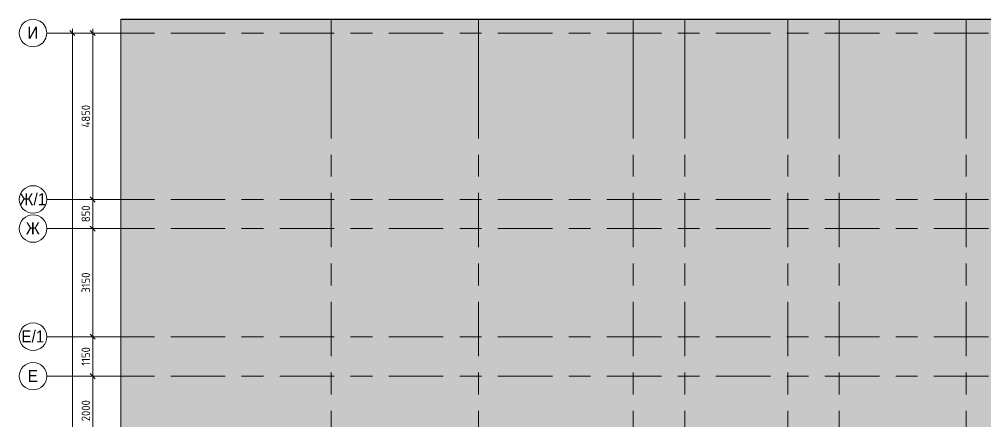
# Model space of a CAD drawing. Header units: millimetres. Extents: x -5368 to 196898, y -8553 to 29000.
# Drawn here: x -5368 to 22747, y 15701 to 27400 of the extents above; entities that cross this region are included whole.
import ezdxf

# ---------------------------------------------------------------- set-up
doc = ezdxf.new("R2010")
doc.units = ezdxf.units.MM
doc.linetypes.add('Осевая', pattern=[3175, 635, -476.25, 1587.5, -476.25])
for name, color, linetype, lineweight in [('A-ANNO-DIMS', 7, 'Continuous', 9), ('A-ANNO-DIMS-100', 7, 'Continuous', 9), ('A-DETL', 7, 'Continuous', 9), ('A-GENM', 7, 'Continuous', 9), ('Оси', 7, 'Continuous', 9), ('Оси-1', 7, 'Continuous', 20), ('Оси-2', 7, 'Осевая', 9)]:
    doc.layers.add(name, color=color, linetype=linetype, lineweight=lineweight)
doc.layers.add('A-DETL-GENF-1', color=7, linetype='Continuous', lineweight=9, true_color=0xd4d4d4)
doc.styles.add('Arial', font='arial.ttf', dxfattribs={"width": 0.9, "height": 350})
doc.styles.add('ISOCPEUR', font='isocpeur.ttf', dxfattribs={"width": 0.9, "height": 250})
doc.dimstyles.new('ISO-2_5_0_9К_БОЛЬШОЙ', dxfattribs={"dimscale": 304.8, "dimtxt": 248.995294, "dimasz": 0.492126, "dimexe": 0.393701, "dimexo": 0.984252, "dimgap": 0, "dimtad": 1, "dimdec": 0, "dimrnd": 10, "dimzin": 0, "dimdsep": 46, "dimtxsty": 'ISOCPEUR', "dimblk1": 'OBLIQUE', "dimblk2": 'OBLIQUE', "dimsah": 1, "dimcen": 0.09, "dimdle": 0.393701, "dimazin": 0, "dimtfac": 1, "dimtdec": 4, "dimtix": 1, "dimtmove": 0, "dimatfit": 3, "dimfxl": 1, "dimtvp": 1, "dimtolj": 1, "dimtzin": 0, "dimarcsym": 2})
doc.dimstyles.new('ISO-2_5_0_9К_БОЛЬШОЙ_1', dxfattribs={"dimscale": 304.8, "dimtxt": 248.995294, "dimasz": 0.492126, "dimexe": 0.393701, "dimexo": 0.984252, "dimgap": 0, "dimtad": 1, "dimdec": 0, "dimrnd": 10, "dimzin": 0, "dimdsep": 46, "dimtxsty": 'ISOCPEUR', "dimblk1": 'OBLIQUE', "dimblk2": 'OBLIQUE', "dimsah": 1, "dimcen": 0.09, "dimdle": 0.393701, "dimazin": 0, "dimtfac": 1, "dimtdec": 4, "dimtix": 1, "dimtmove": 2, "dimatfit": 3, "dimfxl": 1, "dimtvp": 1, "dimtolj": 1, "dimtzin": 0, "dimarcsym": 2})

# ---------------------------------------------------------------- blocks, each defined once
blk = doc.blocks.new('парапет1 - парапет-18629556-План раскладки напольных покрытий 3 этажа в осях 1-12')
at = {"layer": 'A-GENM'}
for p, q in [((-2411, 27400), (33928, 27400)), ((-2411, 27400), (-2409, 27398)), ((-2411, 14773), (-2411, 27400))]:
    blk.add_line(p, q, dxfattribs=at)
blk = doc.blocks.new('Ось сетки - D8-29747960-План раскладки напольных покрытий 3 этажа в осях 1-12')
at = {"layer": 'Оси-1'}
for start, end in [(360, 180), (180, 360)]:
    blk.add_arc((0, 0), 4, start, end, dxfattribs=at)
blk = doc.blocks.new('DIMBLOCK18-План раскладки напольных покрытий 3 этажа в осях 1-12')
at = {"layer": 'A-ANNO-DIMS-100'}
for p, q in [((-3423, 27000), (-3109, 27000)), ((-3229, 27000), (-3423, 27000)), ((-3229, 27120), (-3229, 22150)), ((-3423, 22150), (-3109, 22150)), ((-3229, 22150), (-3423, 22150))]:
    blk.add_line(p, q, dxfattribs=at)
at = {"layer": 'A-ANNO-DIMS-100', "lineweight": 20}
for p, q in [((-3229, 27000), (-3304, 27075)), ((-3229, 27000), (-3154, 26925)), ((-3229, 22150), (-3304, 22225)), ((-3229, 22150), (-3154, 22075))]:
    blk.add_line(p, q, dxfattribs=at)
at = {"layer": 'A-ANNO-DIMS-100', "color": 0, "insert": (-3556, 24247), "char_height": 250, "width": 787.21, "attachment_point": 1, "rotation": 90, "line_spacing_factor": 1.149209, "style": 'ISOCPEUR'}
blk.add_mtext('4850', dxfattribs=at)
blk = doc.blocks.new('_Oblique')
at = {"color": 0, "linetype": 'ByBlock', "lineweight": -2}
blk.add_line((-0.5, -0.5), (0.5, 0.5), dxfattribs=at)
blk = doc.blocks.new('DIMBLOCK19-План раскладки напольных покрытий 3 этажа в осях 1-12')
at = {"layer": 'A-ANNO-DIMS-100', "lineweight": 20}
for p, q in [((-3229, 22150), (-3304, 22225)), ((-3229, 22150), (-3154, 22075)), ((-3229, 21300), (-3304, 21375)), ((-3229, 21300), (-3154, 21225))]:
    blk.add_line(p, q, dxfattribs=at)
at = {"layer": 'A-ANNO-DIMS-100'}
for p, q in [((-3423, 22150), (-3109, 22150)), ((-3229, 22150), (-3423, 22150)), ((-3229, 22150), (-3229, 21300)), ((-3423, 21300), (-3109, 21300)), ((-3229, 21300), (-3423, 21300))]:
    blk.add_line(p, q, dxfattribs=at)
at = {"layer": 'A-ANNO-DIMS-100', "color": 0, "insert": (-3556, 21488), "char_height": 250, "width": 568.86, "attachment_point": 1, "rotation": 90, "line_spacing_factor": 1.149209, "style": 'ISOCPEUR'}
blk.add_mtext('850', dxfattribs=at)
blk = doc.blocks.new('DIMBLOCK20-План раскладки напольных покрытий 3 этажа в осях 1-12')
at = {"layer": 'A-ANNO-DIMS-100', "lineweight": 20}
for p, q in [((-3229, 21300), (-3304, 21375)), ((-3229, 21300), (-3154, 21225)), ((-3229, 18150), (-3304, 18225)), ((-3229, 18150), (-3154, 18075))]:
    blk.add_line(p, q, dxfattribs=at)
at = {"layer": 'A-ANNO-DIMS-100'}
for p, q in [((-3423, 21300), (-3109, 21300)), ((-3229, 21300), (-3423, 21300)), ((-3229, 21300), (-3229, 18150)), ((-3423, 18150), (-3109, 18150)), ((-3229, 18150), (-3423, 18150))]:
    blk.add_line(p, q, dxfattribs=at)
at = {"layer": 'A-ANNO-DIMS-100', "color": 0, "insert": (-3556, 19431), "char_height": 250, "width": 706.76, "attachment_point": 1, "rotation": 90, "line_spacing_factor": 1.149209, "style": 'ISOCPEUR'}
blk.add_mtext('3150', dxfattribs=at)
blk = doc.blocks.new('DIMBLOCK21-План раскладки напольных покрытий 3 этажа в осях 1-12')
at = {"layer": 'A-ANNO-DIMS-100'}
for p, q in [((-3423, 18150), (-3109, 18150)), ((-3229, 18150), (-3423, 18150)), ((-3229, 18150), (-3229, 17000)), ((-3423, 17000), (-3109, 17000)), ((-3229, 17000), (-3423, 17000))]:
    blk.add_line(p, q, dxfattribs=at)
at = {"layer": 'A-ANNO-DIMS-100', "lineweight": 20}
for p, q in [((-3229, 18150), (-3304, 18225)), ((-3229, 18150), (-3154, 18075)), ((-3229, 17000), (-3304, 17075)), ((-3229, 17000), (-3154, 16925))]:
    blk.add_line(p, q, dxfattribs=at)
at = {"layer": 'A-ANNO-DIMS-100', "color": 0, "insert": (-3556, 17302), "char_height": 250, "width": 655.05, "attachment_point": 1, "rotation": 90, "line_spacing_factor": 1.149209, "style": 'ISOCPEUR'}
blk.add_mtext('1150', dxfattribs=at)
blk = doc.blocks.new('DIMBLOCK22-План раскладки напольных покрытий 3 этажа в осях 1-12')
at = {"layer": 'A-ANNO-DIMS-100'}
for p, q in [((-3423, 17000), (-3109, 17000)), ((-3229, 17000), (-3423, 17000)), ((-3229, 17000), (-3229, 15000)), ((-2547, 15000), (-3349, 15000)), ((-3229, 15000), (-2547, 15000))]:
    blk.add_line(p, q, dxfattribs=at)
at = {"layer": 'A-ANNO-DIMS-100', "lineweight": 20}
for p, q in [((-3229, 17000), (-3304, 17075)), ((-3229, 17000), (-3154, 16925)), ((-3229, 15000), (-3304, 15075)), ((-3229, 15000), (-3154, 14925))]:
    blk.add_line(p, q, dxfattribs=at)
at = {"layer": 'A-ANNO-DIMS-100', "color": 0, "insert": (-3556, 15684), "char_height": 250, "width": 758.48, "attachment_point": 1, "rotation": 90, "line_spacing_factor": 1.149209, "style": 'ISOCPEUR'}
blk.add_mtext('2000', dxfattribs=at)
blk = doc.blocks.new('DIMBLOCK24-План раскладки напольных покрытий 3 этажа в осях 1-12')
at = {"layer": 'A-ANNO-DIMS-100'}
for p, q in [((-4016, 27000), (-3702, 27000)), ((-3822, 27000), (-4016, 27000)), ((-3822, 27120), (-3822, -120)), ((-4016, 0), (-3702, 0)), ((-3822, 0), (-4016, 0))]:
    blk.add_line(p, q, dxfattribs=at)
at = {"layer": 'A-ANNO-DIMS-100', "lineweight": 20}
for p, q in [((-3822, 27000), (-3897, 27075)), ((-3822, 27000), (-3747, 26925)), ((-3822, 0), (-3897, 75)), ((-3822, 0), (-3747, -75))]:
    blk.add_line(p, q, dxfattribs=at)
at = {"layer": 'A-ANNO-DIMS-100', "color": 0, "insert": (-4149, 13871), "char_height": 250, "width": 948.1, "attachment_point": 1, "rotation": 90, "line_spacing_factor": 1.149209, "style": 'ISOCPEUR'}
blk.add_mtext('27000', dxfattribs=at)

msp = doc.modelspace()

# ---------------------------------------------------------------- hatches: boundary and pattern name
at = {"layer": 'A-DETL-GENF-1'}
msp.add_hatch(color=256, dxfattribs=at).paths.add_polyline_path([(-268, 14774.9), (-268, 15358), (38747.7, 15358), (38747.7, 23888.3), (33928.1, 23888.3), (33928.1, 27398.1), (-2409.1, 27398.1), (-2409.1, 14774.9), (-1571, 14774.9)])

# ---------------------------------------------------------------- linework, layer by layer
at = {"layer": 'A-DETL'}
for p, q in [((33928.1, 27398.1), (-2409.1, 27398.1)), ((-2409.1, 27398.1), (-2409.1, 14774.9))]:
    msp.add_line(p, q, dxfattribs=at)
at = {"layer": 'Оси'}
for p, q in [((3710, 24898.1), (3710, 27398.1)), ((8010, 24898.1), (8010, 27398.1)), ((12510, 24898.1), (12510, 27398.1)), ((14010, 24898.1), (14010, 27398.1)), ((17010, 24898.1), (17010, 27398.1)), ((18510, 24898.1), (18510, 27398.1)), ((22210, 24898.1), (22210, 27398.1)), ((-4568.1, 27000), (-2068.1, 27000)), ((-4568.1, 22150), (-2068.1, 22150)), ((-4568.1, 21300), (-2068.1, 21300)), ((-4568.1, 18150), (-2068.1, 18150)), ((-4568.1, 17000), (-2068.1, 17000))]:
    msp.add_line(p, q, dxfattribs=at)
at = {"layer": 'Оси-2'}
for p, q in [((-2068.1, 27000), (31428.1, 27000)), ((3710, 593.7), (3710, 24898.1)), ((8010, 593.7), (8010, 24898.1)), ((12510, 593.7), (12510, 24898.1)), ((14010, 593.7), (14010, 24898.1)), ((17010, 593.7), (17010, 24898.1)), ((18510, 593.7), (18510, 24898.1)), ((22210, 593.7), (22210, 24898.1)), ((-2068.1, 22150), (36260, 22150)), ((-2068.1, 21300), (36260, 21300)), ((-2068.1, 18150), (36260, 18150)), ((-2068.1, 17000), (36260, 17000))]:
    msp.add_line(p, q, dxfattribs=at)

# ---------------------------------------------------------------- block references
at = {"layer": 'A-GENM'}
msp.add_blockref('парапет1 - парапет-18629556-План раскладки напольных покрытий 3 этажа в осях 1-12', (0, 0), dxfattribs=at)
at = {"layer": 'Оси-1', "xscale": 99.99999999999993, "yscale": 99.99999999999993, "zscale": 99.99999999999993}
for p, rotation in [((-4968.1, 27000), 269.9999999999995), ((-4968.1, 22150), 269.9999999999994), ((-4968.1, 21300), 269.9999999999994), ((-4968.1, 18150), 269.9999999999994), ((-4968.1, 17000), 269.9999999999994)]:
    msp.add_blockref('Ось сетки - D8-29747960-План раскладки напольных покрытий 3 этажа в осях 1-12', p, dxfattribs=dict(at, rotation=rotation))

# ---------------------------------------------------------------- texts
at = {"layer": 'Оси', "char_height": 350, "attachment_point": 1, "style": 'Arial'}
for s, insert, width in [('\\fArial|b0|i0|c204|p34|;\\W.9;И', (-5132.6, 27181), 389.62), ('\\fArial|b0|i0|c204|p34|;\\W.9;Ж', (-5364.8, 22331), 497.848), ('/1', (-4954, 22331), 454.557), ('\\fArial|b0|i0|c204|p34|;\\W.9;Ж', (-5177.1, 21481), 497.848), ('\\fArial|b0|i0|c204|p34|;\\W.9;Е', (-5308.1, 18331), 360.759), ('/1', (-5010.4, 18331), 454.557), ('\\fArial|b0|i0|c204|p34|;\\W.9;Е', (-5120.9, 17181), 360.759)]:
    msp.add_mtext(s, dxfattribs=dict(at, insert=insert, width=width))

# ---------------------------------------------------------------- dimensions: what is measured, and where the dimension line sits
at = {"layer": 'A-ANNO-DIMS'}
dim = msp.add_linear_dim(base=(-3822.1, 0), p1=(-3716, 27000), p2=(-3716, 0), angle=90, dimstyle='ISO-2_5_0_9К_БОЛЬШОЙ_1', override={"dimpost": '<>', "dimfxl": 26999.999823}, dxfattribs=at)
dim.commit()
dim.dimension.update_dxf_attribs({"geometry": 'DIMBLOCK24-План раскладки напольных покрытий 3 этажа в осях 1-12', "text_midpoint": (-3982, 14345), "dimtype": 160, "text_rotation": 90})
for base, p1, p2, override, picture, middle in [((-3229.2, 22150), (-3123.1, 27000), (-3123.1, 22150), {"dimpost": '<>', "dimfxl": 4849.999753}, 'DIMBLOCK18-План раскладки напольных покрытий 3 этажа в осях 1-12', (-3354.2, 24575)), ((-3229.2, 21300), (-3123.1, 22150), (-3123.1, 21300), {"dimpost": '<>', "dimfxl": 850}, 'DIMBLOCK19-План раскладки напольных покрытий 3 этажа в осях 1-12', (-3354.2, 21725)), ((-3229.2, 18150), (-3123.1, 21300), (-3123.1, 18150), {"dimpost": '<>', "dimfxl": 3150}, 'DIMBLOCK20-План раскладки напольных покрытий 3 этажа в осях 1-12', (-3354.2, 19725)), ((-3229.2, 17000), (-3123.1, 18150), (-3123.1, 17000), {"dimpost": '<>', "dimfxl": 1150}, 'DIMBLOCK21-План раскладки напольных покрытий 3 этажа в осях 1-12', (-3354.2, 17575)), ((-3229.2, 15000), (-3123.1, 17000), (-2246.9, 15000), {"dimpost": '<>', "dimfxl": 2183.532676}, 'DIMBLOCK22-План раскладки напольных покрытий 3 этажа в осях 1-12', (-3354.2, 16000))]:
    dim = msp.add_linear_dim(base=base, p1=p1, p2=p2, angle=90, dimstyle='ISO-2_5_0_9К_БОЛЬШОЙ', override=override, dxfattribs=at)
    dim.commit()
    dim.dimension.update_dxf_attribs({"geometry": picture, "text_midpoint": middle})

doc.saveas('drawing.dxf')
